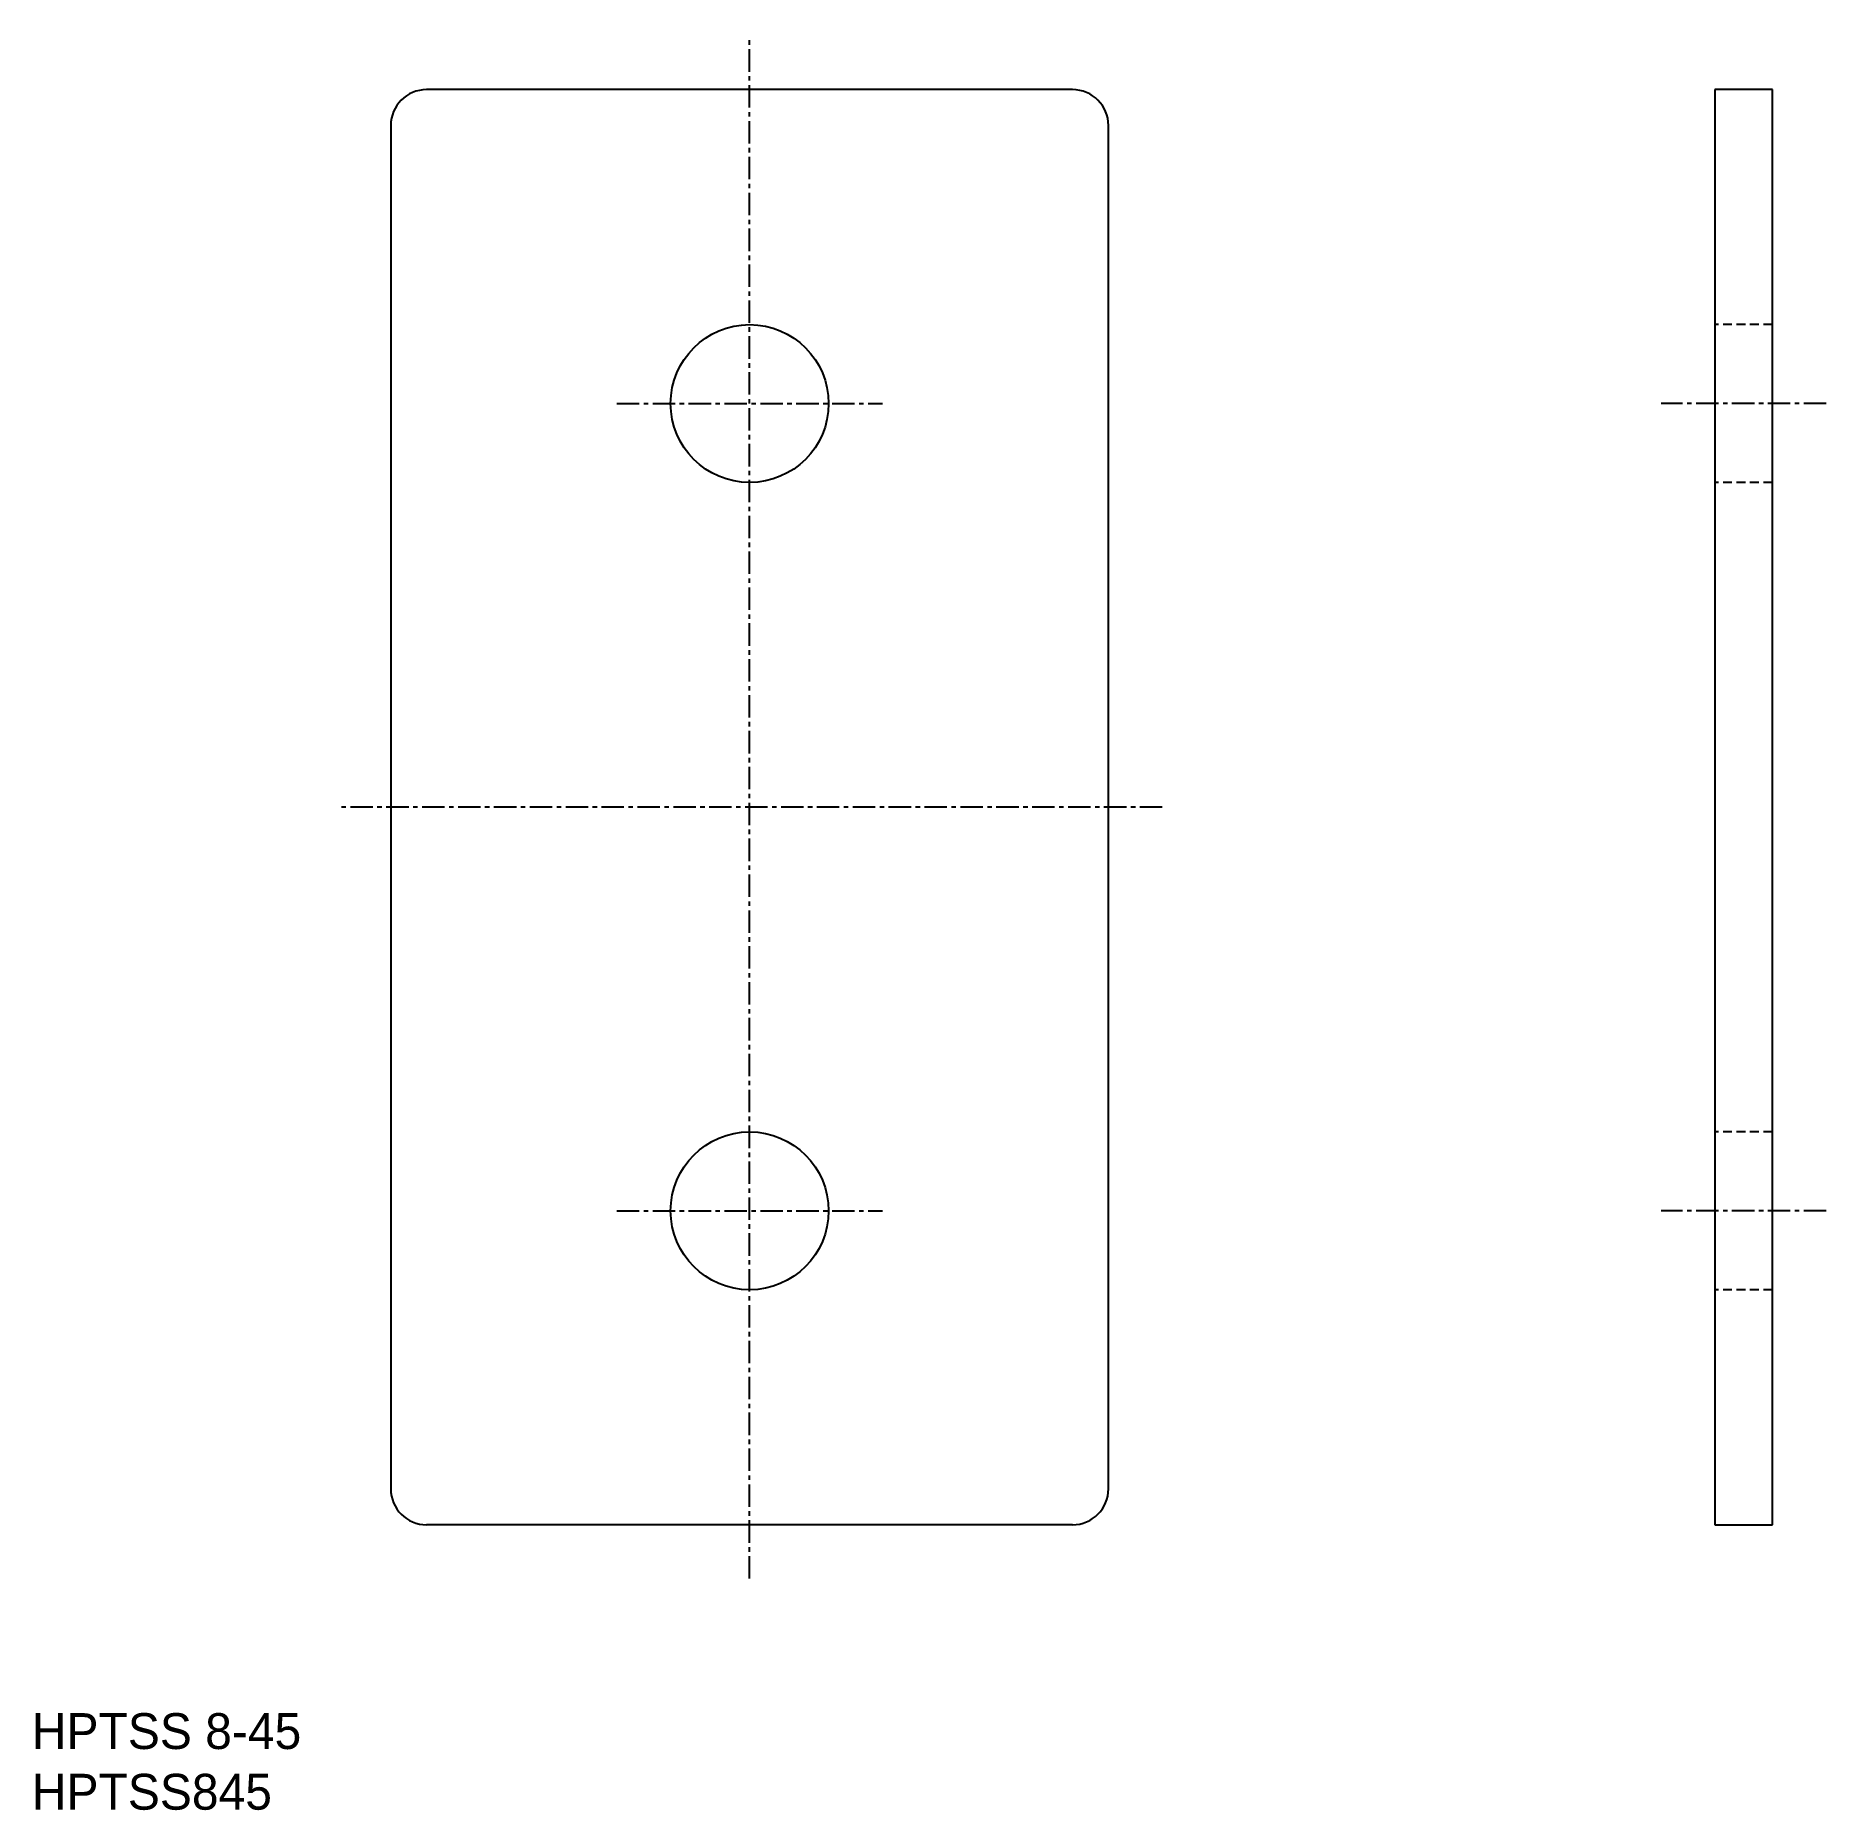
# Model space of a CAD drawing. Extents: x 0.2 to 100, y 0 to 98.9.
import ezdxf

# ---------------------------------------------------------------- set-up
doc = ezdxf.new("R2010")
doc.units = 0
doc.linetypes.add('CENTER', pattern=[2, 1.25, -0.25, 0.25, -0.25])
doc.linetypes.add('DASHED', pattern=[0.75, 0.5, -0.25])
doc.layers.get('0').update_dxf_attribs({"linetype": 'CONTINUOUS'})
doc.layers.add('CENTER', color=1, linetype='CENTER')

msp = doc.modelspace()

# ---------------------------------------------------------------- linework, layer by layer
at = {"color": 7, "linetype": 'CONTINUOUS'}
for p, q in [((58, 95.882), (22, 95.882)), ((93.8, 95.882), (93.8, 15.882)), ((97, 95.882), (93.8, 95.882)), ((97, 15.882), (97, 95.882)), ((20, 93.882), (20, 17.882)), ((60, 17.882), (60, 93.882)), ((58, 15.882), (22, 15.882)), ((93.8, 15.882), (97, 15.882))]:
    msp.add_line(p, q, dxfattribs=at)
at = {"color": 3, "linetype": 'DASHED'}
for p, q in [((97, 82.782), (93.8, 82.782)), ((97, 73.982), (93.8, 73.982)), ((97, 37.782), (93.8, 37.782)), ((97, 28.982), (93.8, 28.982))]:
    msp.add_line(p, q, dxfattribs=at)
at = {"color": 7, "linetype": 'CONTINUOUS'}
for centre in [(40, 78.382), (40, 33.382)]:
    msp.add_circle(centre, 4.4, dxfattribs=at)
for centre, start, end in [((22, 93.882), 90, 180), ((58, 93.882), 0, 90), ((22, 17.882), 180, 270), ((58, 17.882), 270, 0)]:
    msp.add_arc(centre, 2, start, end, dxfattribs=at)
at = {"layer": 'CENTER', "color": 1, "linetype": 'CENTER'}
for p, q in [((40, 12.882), (40, 98.882)), ((32.6, 78.382), (47.4, 78.382)), ((100, 78.382), (90.8, 78.382)), ((63, 55.882), (17, 55.882)), ((32.6, 33.382), (47.4, 33.382)), ((100, 33.382), (90.8, 33.382))]:
    msp.add_line(p, q, dxfattribs=at)

# ---------------------------------------------------------------- texts
at = {"color": 7, "linetype": 'CONTINUOUS'}
for s, p in [('HPTSS 8-45', (0, 3.382)), ('HPTSS845', (0, 0))]:
    msp.add_text(s, height=2, dxfattribs=at).set_placement(p)

doc.saveas('drawing.dxf')
